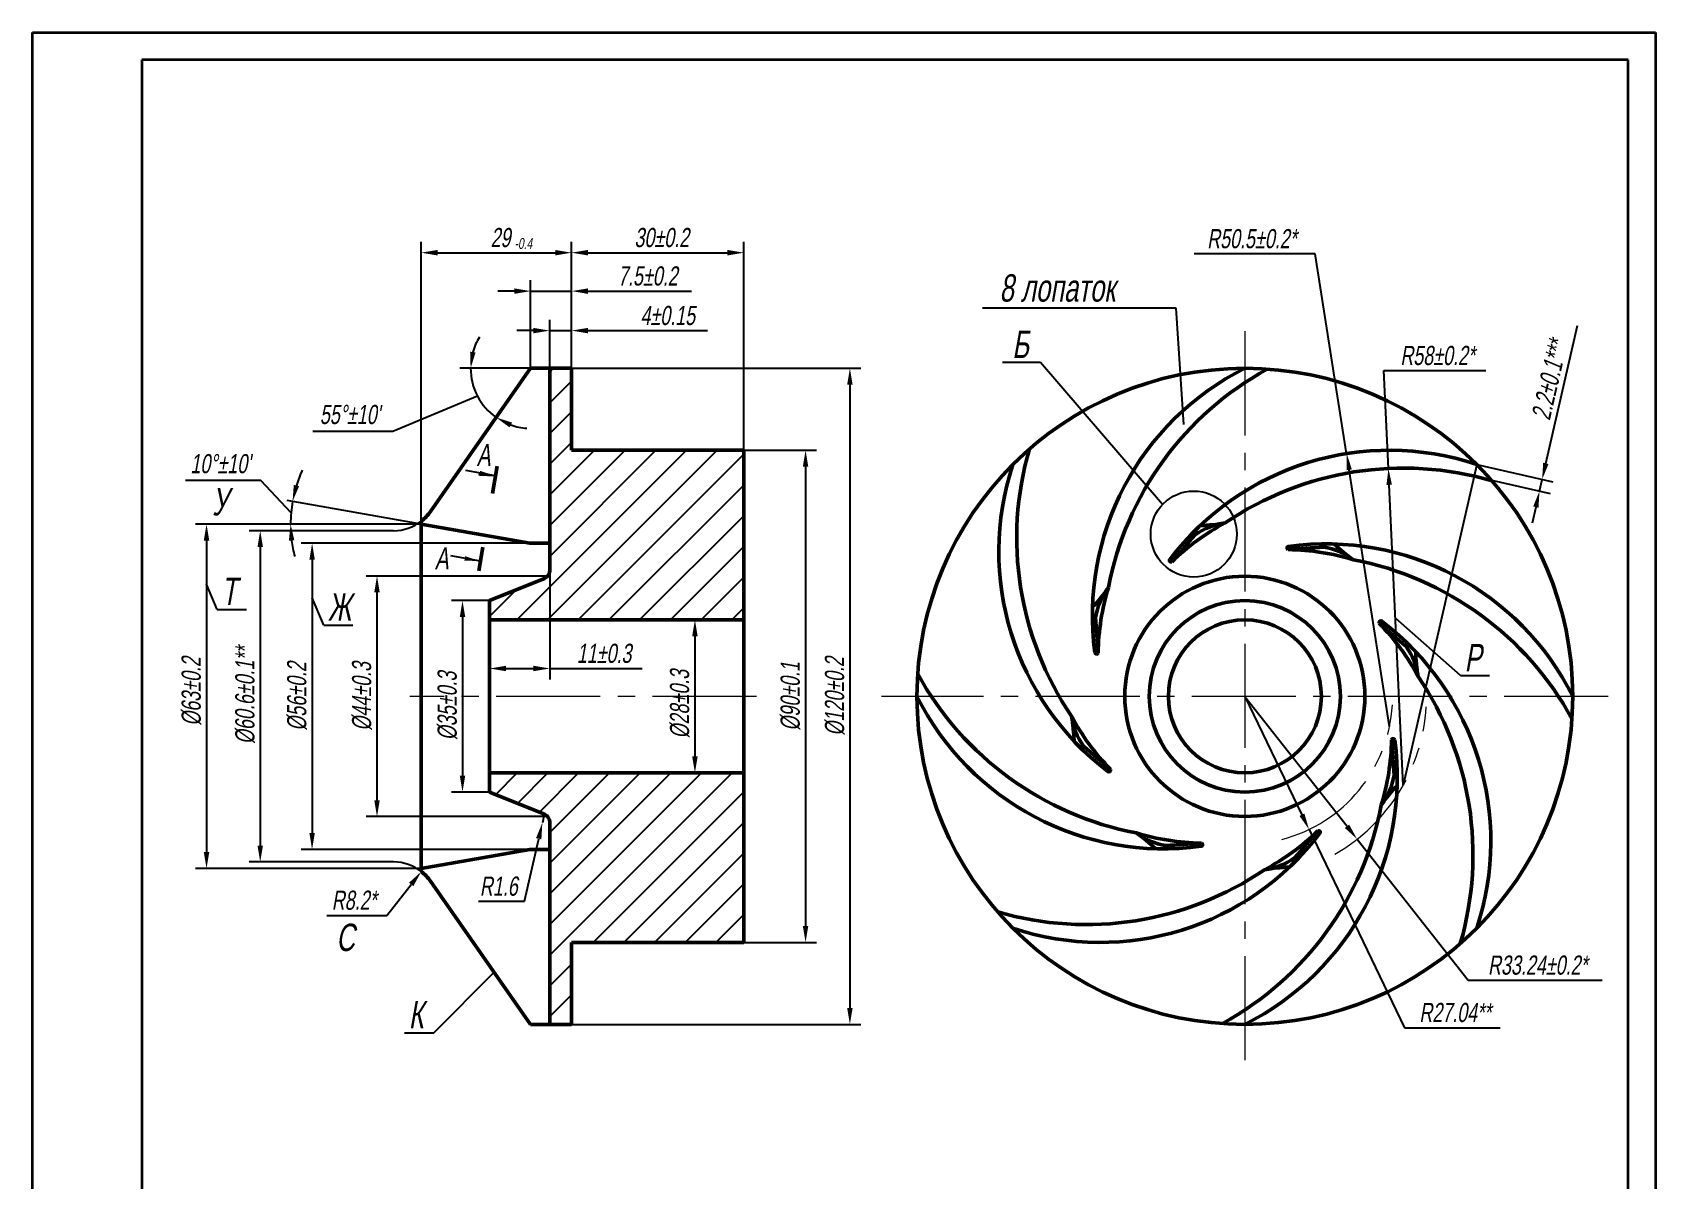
# Model space of a CAD drawing. Header units: millimetres. Extents: x 155 to 2756, y -275 to 1324.
# Drawn here: x 1414.3 to 1711.3, y 940.2 to 1150.2 of the extents above; entities that cross this region are included whole.
import ezdxf

# ---------------------------------------------------------------- set-up
doc = ezdxf.new("R2010")
doc.units = ezdxf.units.MM
doc.header["$PDMODE"] = 35
doc.header["$PDSIZE"] = -30
doc.linetypes.add('CENTER2', pattern=[28.575000000000003, 19.05, -3.175, 3.175, -3.175])
doc.layers.get('0').update_dxf_attribs({"lineweight": 50})
for name, color, linetype, lineweight in [('1', 1, 'CENTER2', 20), ('Layer2', 152, 'Continuous', 25), ('Рамка', 52, 'Continuous', 35)]:
    doc.layers.add(name, color=color, linetype=linetype, lineweight=lineweight)
doc.styles.add('3.5', font='txt.shx', dxfattribs={"width": 0.7, "oblique": 10, "height": 3.5})
doc.styles.add('ST_5', font='w_russin.shx', dxfattribs={"width": 0.7, "oblique": 10, "height": 5})
doc.dimstyles.new('STANDARD(1 1)', dxfattribs={"dimscale": 0, "dimtxt": 3.5, "dimasz": 3, "dimexe": 2, "dimexo": 0, "dimgap": 1, "dimtad": 1, "dimdec": 1, "dimzin": 9, "dimdsep": 46, "dimtxsty": '3.5', "dimcen": 2.5, "dimclrd": 256, "dimclre": 256, "dimclrt": 256, "dimaunit": 1, "dimadec": 0, "dimazin": 0, "dimtfac": 1, "dimtdec": 1, "dimtmove": 0, "dimatfit": 3, "dimfxl": 0, "dimtolj": 1, "dimtzin": 1, "dimarcsym": 0})
doc.dimstyles.new('STANDARD(1 1)$2', dxfattribs={"dimscale": 0, "dimtxt": 3.5, "dimasz": 3, "dimexe": 2, "dimexo": 0, "dimgap": 1, "dimtad": 1, "dimdec": 1, "dimzin": 9, "dimdsep": 46, "dimtxsty": '3.5', "dimcen": 2.5, "dimclrd": 256, "dimclre": 256, "dimclrt": 256, "dimaunit": 1, "dimadec": 0, "dimazin": 0, "dimtfac": 1, "dimtdec": 1, "dimtmove": 0, "dimatfit": 3, "dimfxl": 0, "dimtolj": 1, "dimtzin": 1, "dimarcsym": 0})
doc.dimstyles.new('STANDARD(1 1)$4', dxfattribs={"dimscale": 0, "dimtxt": 3.5, "dimasz": 3, "dimexe": 2, "dimexo": 0, "dimgap": 1, "dimtad": 1, "dimtoh": 1, "dimdec": 1, "dimzin": 9, "dimdsep": 46, "dimtxsty": '3.5', "dimcen": 2.5, "dimclrd": 256, "dimclre": 256, "dimclrt": 256, "dimaunit": 1, "dimadec": 0, "dimazin": 0, "dimtfac": 1, "dimtdec": 1, "dimtofl": 0, "dimtmove": 0, "dimatfit": 2, "dimfxl": 0, "dimtolj": 1, "dimtzin": 1, "dimarcsym": 0})

# ---------------------------------------------------------------- blocks, each defined once
blk = doc.blocks.new('*D102')
at = {"layer": 'Defpoints', "color": 0}
for p in [(1654.801946078672, 1073.141479014382), (1662.648670248061, 1023.254818274163)]:
    blk.add_point(p, dxfattribs=at)
at = {"layer": 'Layer2', "lineweight": -2}
for p, q in [((1649.053866490229, 1109.685709466004), (1626.874885548104, 1109.685709466004)), ((1654.801946078672, 1073.141479014382), (1649.053866490229, 1109.685709466004)), ((1662.648670248061, 1023.254818274163), (1655.268088108537, 1070.177915010012))]:
    blk.add_line(p, q, dxfattribs=at)
at = {"layer": 'Layer2'}
blk.add_solid([(1655.762015442599, 1070.255605348323), (1654.774160774476, 1070.100224671701), (1654.801946078672, 1073.141479014382)], dxfattribs=at)
at = {"layer": 'Layer2', "insert": (1637.464376019167, 1112.435709466004), "char_height": 3.5, "attachment_point": 5, "style": '3.5'}
blk.add_mtext('\\A1;{\\Fw_russin.shx;R50.5±0.2*}', dxfattribs=at)
blk = doc.blocks.new('*D103')
at = {"layer": 'Defpoints', "color": 0}
for p in [(1662.44658755853, 1070.424758354777), (1665.165917528803, 1012.488541318172)]:
    blk.add_point(p, dxfattribs=at)
at = {"layer": 'Layer2', "lineweight": -2}
for p, q in [((1662.44658755853, 1070.424758354777), (1661.606649763652, 1088.319908598872)), ((1661.606649763652, 1088.319908598872), (1680.285630705778, 1088.319908598872)), ((1665.165917528803, 1012.488541318172), (1662.587242556993, 1067.428057473574))]:
    blk.add_line(p, q, dxfattribs=at)
at = {"layer": 'Layer2'}
blk.add_solid([(1663.08669270386, 1067.451499973317), (1662.087792410125, 1067.40461497383), (1662.44658755853, 1070.424758354777)], dxfattribs=at)
at = {"layer": 'Layer2', "insert": (1671.446140234715, 1091.069908598872), "char_height": 3.5, "attachment_point": 5, "style": '3.5'}
blk.add_mtext('\\A1;{\\Fw_russin.shx;R58±0.2*}', dxfattribs=at)
blk = doc.blocks.new('*D104')
at = {"layer": 'Defpoints', "color": 0}
for p in [(1678.598020279025, 1071.170037501354), (1678.10732575238, 1069.026315886955), (1690.086596985714, 1066.284279426662)]:
    blk.add_point(p, dxfattribs=at)
at = {"layer": 'Layer2', "lineweight": -2}
for p, q in [((1691.246674696337, 1071.35236869117), (1697.024728638109, 1096.595240684897)), ((1678.598020279025, 1071.170037501354), (1692.526869945766, 1067.981745585075)), ((1678.10732575238, 1069.026315886955), (1692.03617541912, 1065.838023970677)), ((1690.086596985714, 1066.284279426662), (1690.577291512359, 1068.428001041061)), ((1689.417213801736, 1063.359911776552), (1688.747830617758, 1060.435544126443))]:
    blk.add_line(p, q, dxfattribs=at)
at = {"layer": 'Layer2'}
for points in [[(1690.759280087986, 1071.463932555167), (1691.734069304689, 1071.240804827174), (1690.577291512359, 1068.428001041061)], [(1688.929819193384, 1063.471475640549), (1689.904608410088, 1063.248347912556), (1690.086596985714, 1066.284279426662)]]:
    blk.add_solid(points, dxfattribs=at)
at = {"layer": 'Layer2', "insert": (1691.927326808503, 1086.650746754601), "char_height": 3.5, "attachment_point": 5, "rotation": 77.1071937784888, "style": '3.5'}
blk.add_mtext('\\A1;{\\Fw_russin.shx;2.2±0.1***}', dxfattribs=at)
blk = doc.blocks.new('*D105')
at = {"layer": 'Defpoints', "color": 0}
for p in [(1636.171613407834, 1028.743630630163), (1647.919103948357, 1004.388794026311)]:
    blk.add_point(p, dxfattribs=at)
at = {"layer": 'Layer2', "lineweight": -2}
for p, q in [((1636.171613407834, 1028.743630630163), (1646.615758104364, 1007.090883886206)), ((1647.919103948357, 1004.388794026311), (1665.405362227453, 968.1363738408206)), ((1665.405362227453, 968.1363738408206), (1682.917676502912, 968.1363738408206))]:
    blk.add_line(p, q, dxfattribs=at)
at = {"layer": 'Layer2'}
blk.add_solid([(1647.066106414347, 1007.308108193538), (1646.165409794382, 1006.873659578874), (1647.919103948357, 1004.388794026311)], dxfattribs=at)
at = {"layer": 'Layer2', "insert": (1674.661519365182, 970.8863738408204), "char_height": 3.5, "attachment_point": 5, "style": '3.5'}
blk.add_mtext('\\A1;{\\Fw_russin.shx;R27.04**}', dxfattribs=at)
blk = doc.blocks.new('*D106')
at = {"layer": 'Defpoints', "color": 0}
for p in [(1636.171613407833, 1028.743630630162), (1656.720155062761, 1002.615962616049)]:
    blk.add_point(p, dxfattribs=at)
at = {"layer": 'Layer2', "lineweight": -2}
for p, q in [((1636.171613407833, 1028.743630630162), (1654.865593541557, 1004.974055397106)), ((1656.720155062761, 1002.615962616049), (1677.013714293479, 976.8125072025682)), ((1677.013714293479, 976.8125072025682), (1701.526028568938, 976.8125072025681))]:
    blk.add_line(p, q, dxfattribs=at)
at = {"layer": 'Layer2'}
blk.add_solid([(1655.258609005067, 1005.283148983973), (1654.472578078048, 1004.664961810239), (1656.720155062761, 1002.615962616049)], dxfattribs=at)
at = {"layer": 'Layer2', "insert": (1689.769871431208, 979.5625072025683), "char_height": 3.5, "attachment_point": 5, "style": '3.5'}
blk.add_mtext('\\A1;{\\Fw_russin.shx;R33.24±0.2*}', dxfattribs=at)
blk = doc.blocks.new('*D48')
at = {"layer": 'Defpoints', "color": 0}
for p in [(1461.59845686784, 1061.634400166727), (1485.204706992428, 1060.243630630162), (1485.477047632341, 1060.243630630162), (1485.477047632341, 1060.243630630162), (1505.326534001003, 1056.743630630162)]:
    blk.add_point(p, dxfattribs=at)
at = {"layer": 'Layer2', "lineweight": -2}
for p, q in [((1456.133256409021, 1068.195958667056), (1442.327541598195, 1068.195958667056)), ((1461.649008844507, 1062.328313898156), (1456.133256409021, 1068.195958667056)), ((1485.477047632341, 1060.243630630162), (1460.93656609158, 1064.570779645376)), ((1485.204706992428, 1060.243630630162), (1460.557989607361, 1060.243630630167))]:
    blk.add_line(p, q, dxfattribs=at)
for start, end in [(155.6181457738346, 162.8090728869172), (169.9999999999999, 179.9999999999892), (187.1909271130719, 194.3818542261545)]:
    blk.add_arc((1485.477047632341, 1060.243630630162), 23.91905802497971, start, end, dxfattribs=at)
at = {"layer": 'Layer2'}
for points in [[(1463.112559121659, 1067.195537734801), (1462.140579506544, 1067.430602891304), (1461.921373844592, 1064.397131467709)], [(1461.247108258043, 1057.218179789937), (1462.245139954838, 1057.28089128963), (1461.557989607361, 1060.243630630166)]]:
    blk.add_solid(points, dxfattribs=at)
at = {"layer": 'Layer2', "insert": (1448.730399003608, 1071.279292000389), "char_height": 3.5, "attachment_point": 5, "style": '3.5'}
blk.add_mtext("\\A1;{\\Fw_russin.shx;10°±10'}", dxfattribs=at)
blk = doc.blocks.new('*D49')
at = {"layer": 'Defpoints', "color": 0}
for p in [(1485.477047632341, 996.6924803098217), (1480.412233932989, 990.2436306301627)]:
    blk.add_point(p, dxfattribs=at)
at = {"layer": 'Layer2', "lineweight": -2}
for p, q in [((1479.181612934161, 988.6767240655462), (1483.624067010626, 994.3331450611655)), ((1468.202631992035, 988.6767240655462), (1479.181612934161, 988.6767240655462))]:
    blk.add_line(p, q, dxfattribs=at)
at = {"layer": 'Layer2'}
blk.add_solid([(1483.230844469183, 994.6419751647845), (1484.017289552069, 994.0243149575465), (1485.477047632341, 996.6924803098217)], dxfattribs=at)
at = {"layer": 'Layer2', "insert": (1473.192122463098, 991.4267240655461), "char_height": 3.5, "attachment_point": 5, "style": '3.5'}
blk.add_mtext('\\A1;{\\Fw_russin.shx;R8.2*}', dxfattribs=at)
blk = doc.blocks.new('*D50')
at = {"layer": 'Defpoints', "color": 0}
for p in [(1507.978185637599, 1007.186389320444), (1507.623729750684, 1005.626145421487)]:
    blk.add_point(p, dxfattribs=at)
at = {"layer": 'Layer2', "lineweight": -2}
for p, q in [((1507.978185637599, 1007.186389320444), (1507.623729750684, 1005.626145421487)), ((1504.358162633944, 991.251772308704), (1506.95912496272, 1002.700688110943)), ((1495.945848358485, 991.2517723087042), (1504.358162633944, 991.251772308704))]:
    blk.add_line(p, q, dxfattribs=at)
at = {"layer": 'Layer2'}
blk.add_solid([(1506.471548744296, 1002.811455575603), (1507.446701181144, 1002.589920646282), (1507.623729750684, 1005.626145421487)], dxfattribs=at)
at = {"layer": 'Layer2', "insert": (1499.652005496214, 994.0017723087037), "char_height": 3.5, "attachment_point": 5, "style": '3.5'}
blk.add_mtext('\\A1;{\\Fw_russin.shx;R1.6}', dxfattribs=at)
blk = doc.blocks.new('*D51')
at = {"layer": 'Defpoints', "color": 0}
for p in [(1512.977047632341, 1088.743630630162), (1512.977047632341, 968.7436306301618), (1563.901710428176, 968.7436306301618)]:
    blk.add_point(p, dxfattribs=at)
at = {"layer": 'Layer2', "lineweight": -2}
for p, q in [((1512.977047632341, 1088.743630630162), (1565.901710428176, 1088.743630630162)), ((1563.901710428176, 1085.743630630162), (1563.901710428176, 971.7436306301618)), ((1512.977047632341, 968.7436306301618), (1565.901710428176, 968.7436306301618))]:
    blk.add_line(p, q, dxfattribs=at)
at = {"layer": 'Layer2'}
for points in [[(1563.401710428176, 1085.743630630162), (1564.401710428176, 1085.743630630162), (1563.901710428176, 1088.743630630162)], [(1563.401710428176, 971.7436306301618), (1564.401710428176, 971.7436306301618), (1563.901710428176, 968.7436306301618)]]:
    blk.add_solid(points, dxfattribs=at)
at = {"layer": 'Layer2', "insert": (1561.151710428176, 1028.743630630162), "char_height": 3.5, "attachment_point": 5, "rotation": 90, "style": '3.5'}
blk.add_mtext('\\A1;{\\Fw_russin.shx;%%c120±0.2}', dxfattribs=at)
blk = doc.blocks.new('*D52')
at = {"layer": 'Defpoints', "color": 0}
for p in [(1544.477047632341, 1073.743630630162), (1544.477047632341, 983.7436306301618), (1555.783915065988, 983.7436306301618)]:
    blk.add_point(p, dxfattribs=at)
at = {"layer": 'Layer2', "lineweight": -2}
for p, q in [((1544.477047632341, 1073.743630630162), (1557.783915065988, 1073.743630630162)), ((1555.783915065988, 1070.743630630162), (1555.783915065988, 986.7436306301618)), ((1544.477047632341, 983.7436306301618), (1557.783915065988, 983.7436306301618))]:
    blk.add_line(p, q, dxfattribs=at)
at = {"layer": 'Layer2'}
for points in [[(1555.283915065988, 1070.743630630162), (1556.283915065988, 1070.743630630162), (1555.783915065988, 1073.743630630162)], [(1555.283915065988, 986.7436306301618), (1556.283915065988, 986.7436306301618), (1555.783915065988, 983.7436306301618)]]:
    blk.add_solid(points, dxfattribs=at)
at = {"layer": 'Layer2', "insert": (1553.033915065988, 1028.743630630162), "char_height": 3.5, "attachment_point": 5, "rotation": 90, "style": '3.5'}
blk.add_mtext('\\A1;{\\Fw_russin.shx;%%c90±0.1}', dxfattribs=at)
blk = doc.blocks.new('*D53')
at = {"layer": 'Defpoints', "color": 0}
for p in [(1530.840509501818, 1042.743630630162), (1530.840509501818, 1014.743630630162), (1535.545511385928, 1014.743630630162)]:
    blk.add_point(p, dxfattribs=at)
at = {"layer": 'Layer2', "lineweight": -2}
for p, q in [((1530.840509501818, 1042.743630630162), (1537.545511385928, 1042.743630630162)), ((1535.545511385928, 1039.743630630162), (1535.545511385928, 1017.743630630162)), ((1530.840509501818, 1014.743630630162), (1537.545511385928, 1014.743630630162))]:
    blk.add_line(p, q, dxfattribs=at)
at = {"layer": 'Layer2'}
for points in [[(1535.045511385928, 1039.743630630162), (1536.045511385928, 1039.743630630162), (1535.545511385928, 1042.743630630162)], [(1535.045511385928, 1017.743630630162), (1536.045511385928, 1017.743630630162), (1535.545511385928, 1014.743630630162)]]:
    blk.add_solid(points, dxfattribs=at)
at = {"layer": 'Layer2', "insert": (1532.795511385928, 1027.3320942332), "char_height": 3.5, "attachment_point": 5, "rotation": 90, "style": '3.5'}
blk.add_mtext('\\A1;{\\Fw_russin.shx;%%c28±0.3}', dxfattribs=at)
blk = doc.blocks.new('*D54')
at = {"layer": 'Defpoints', "color": 0}
for p in [(1512.977047632341, 1109.89417122091), (1544.477047632341, 1109.89417122091), (1544.477047632341, 1073.743630630162)]:
    blk.add_point(p, dxfattribs=at)
at = {"layer": 'Layer2', "lineweight": -2}
for p, q in [((1512.977047632341, 1109.89417122091), (1512.977047632341, 1111.89417122091)), ((1544.477047632341, 1073.743630630162), (1544.477047632341, 1111.89417122091)), ((1515.977047632341, 1109.89417122091), (1541.477047632341, 1109.89417122091))]:
    blk.add_line(p, q, dxfattribs=at)
at = {"layer": 'Layer2'}
for points in [[(1515.977047632341, 1110.39417122091), (1515.977047632341, 1109.39417122091), (1512.977047632341, 1109.89417122091)], [(1541.477047632341, 1110.39417122091), (1541.477047632341, 1109.39417122091), (1544.477047632341, 1109.89417122091)]]:
    blk.add_solid(points, dxfattribs=at)
at = {"layer": 'Layer2', "insert": (1529.477047632341, 1112.64417122091), "char_height": 3.5, "attachment_point": 5, "style": '3.5'}
blk.add_mtext('\\A1;{\\Fw_russin.shx;30±0.2}', dxfattribs=at)
blk = doc.blocks.new('*D55')
at = {"layer": 'Defpoints', "color": 0}
for p in [(1512.977047632341, 1109.89417122091), (1512.977047632341, 1104.864139258092), (1485.477047632341, 1060.794780950502)]:
    blk.add_point(p, dxfattribs=at)
at = {"layer": 'Layer2', "lineweight": -2}
for p, q in [((1485.477047632341, 1060.794780950502), (1485.477047632341, 1111.89417122091)), ((1512.977047632341, 1104.864139258092), (1512.977047632341, 1111.89417122091)), ((1488.477047632341, 1109.89417122091), (1509.977047632341, 1109.89417122091))]:
    blk.add_line(p, q, dxfattribs=at)
at = {"layer": 'Layer2'}
for points in [[(1488.477047632341, 1110.39417122091), (1488.477047632341, 1109.39417122091), (1485.477047632341, 1109.89417122091)], [(1509.977047632341, 1110.39417122091), (1509.977047632341, 1109.39417122091), (1512.977047632341, 1109.89417122091)]]:
    blk.add_solid(points, dxfattribs=at)
at = {"layer": 'Layer2', "insert": (1499.984644241611, 1112.64417122091), "char_height": 3.5, "attachment_point": 5, "style": '3.5'}
blk.add_mtext('\\A1;{\\Fw_russin.shx;29}', dxfattribs=at)
blk = doc.blocks.new('*D56')
at = {"layer": 'Defpoints', "color": 0}
for p in [(1505.477047632341, 1102.864139258092), (1512.977047632341, 1097.639829259474), (1505.477047632341, 1088.743630630162)]:
    blk.add_point(p, dxfattribs=at)
at = {"layer": 'Layer2', "lineweight": -2}
for p, q in [((1505.477047632341, 1088.743630630162), (1505.477047632341, 1104.864139258092)), ((1512.977047632341, 1097.639829259474), (1512.977047632341, 1104.864139258092)), ((1502.477047632341, 1102.864139258092), (1499.477047632341, 1102.864139258092)), ((1505.477047632341, 1102.864139258092), (1512.977047632341, 1102.864139258092)), ((1515.977047632341, 1102.864139258092), (1534.893307411015, 1102.864139258092))]:
    blk.add_line(p, q, dxfattribs=at)
at = {"layer": 'Layer2'}
for points in [[(1502.477047632341, 1103.364139258092), (1502.477047632341, 1102.364139258092), (1505.477047632341, 1102.864139258092)], [(1515.977047632341, 1103.364139258092), (1515.977047632341, 1102.364139258092), (1512.977047632341, 1102.864139258092)]]:
    blk.add_solid(points, dxfattribs=at)
at = {"layer": 'Layer2', "insert": (1526.935177521678, 1105.614139258092), "char_height": 3.5, "attachment_point": 5, "style": '3.5'}
blk.add_mtext('\\A1;{\\Fw_russin.shx;7.5±0.2}', dxfattribs=at)
blk = doc.blocks.new('*D57')
at = {"layer": 'Defpoints', "color": 0}
for p in [(1512.977047632341, 1095.639829259474), (1508.977047632341, 1088.743630630162), (1512.977047632341, 1088.743630630162)]:
    blk.add_point(p, dxfattribs=at)
at = {"layer": 'Layer2', "lineweight": -2}
for p, q in [((1508.977047632341, 1088.743630630162), (1508.977047632341, 1097.639829259474)), ((1512.977047632341, 1088.743630630162), (1512.977047632341, 1097.639829259474)), ((1505.977047632341, 1095.639829259474), (1502.977047632341, 1095.639829259474)), ((1508.977047632341, 1095.639829259474), (1512.977047632341, 1095.639829259474)), ((1515.977047632341, 1095.639829259474), (1537.845258664343, 1095.639829259474))]:
    blk.add_line(p, q, dxfattribs=at)
at = {"layer": 'Layer2'}
for points in [[(1505.977047632341, 1096.139829259474), (1505.977047632341, 1095.139829259474), (1508.977047632341, 1095.639829259474)], [(1515.977047632341, 1096.139829259474), (1515.977047632341, 1095.139829259474), (1512.977047632341, 1095.639829259474)]]:
    blk.add_solid(points, dxfattribs=at)
at = {"layer": 'Layer2', "insert": (1530.572877186849, 1098.389829259474), "char_height": 3.5, "attachment_point": 5, "style": '3.5'}
blk.add_mtext('\\A1;{\\Fw_russin.shx;4±0.15}', dxfattribs=at)
blk = doc.blocks.new('*D58')
at = {"layer": 'Defpoints', "color": 0}
for p in [(1505.477047632341, 1088.743630630162), (1505.477047632341, 1088.743630630162), (1544.477047632341, 1088.743630630162), (1496.669052875572, 1082.186321488393), (1487.129280696158, 1062.540303852083)]:
    blk.add_point(p, dxfattribs=at)
at = {"layer": 'Layer2', "lineweight": -2}
for p, q in [((1505.477047632341, 1088.743630630162), (1492.496197263813, 1088.743630630162)), ((1495.736914397947, 1083.673238200353), (1480.251860075024, 1077.195689326272)), ((1480.251860075024, 1077.195689326272), (1465.597436805996, 1077.195689326272))]:
    blk.add_line(p, q, dxfattribs=at)
for start, end in [(148.5950649871028, 164.2975324935514), (180, 235.0000000000005), (250.7024675064491, 266.4049350128977)]:
    blk.add_arc((1505.477047632341, 1088.743630630162), 10.98085036852783, start, end, dxfattribs=at)
at = {"layer": 'Layer2'}
for points in [[(1495.401314635174, 1091.647208172446), (1494.410688547332, 1091.783809614927), (1494.496197263813, 1088.743630630162)], [(1501.620013655355, 1077.93482493489), (1502.076316085715, 1078.82464968845), (1499.178690609856, 1079.748644602751)]]:
    blk.add_solid(points, dxfattribs=at)
at = {"layer": 'Layer2', "insert": (1472.424648440511, 1080.279022659606), "char_height": 3.5, "attachment_point": 5, "style": '3.5'}
blk.add_mtext("\\A1;{\\Fw_russin.shx;55°±10'}", dxfattribs=at)
blk = doc.blocks.new('*D59')
at = {"layer": 'Defpoints', "color": 0}
for p in [(1462.368693650587, 1060.243630630162), (1446.1758639516, 997.2436306301618), (1485.477047632341, 997.2436306301618)]:
    blk.add_point(p, dxfattribs=at)
at = {"layer": 'Layer2', "lineweight": -2}
for p, q in [((1462.368693650587, 1060.243630630162), (1444.1758639516, 1060.243630630162)), ((1446.1758639516, 1057.243630630162), (1446.1758639516, 1000.243630630162)), ((1485.477047632341, 997.2436306301618), (1444.1758639516, 997.2436306301618))]:
    blk.add_line(p, q, dxfattribs=at)
at = {"layer": 'Layer2'}
for points in [[(1445.6758639516, 1057.243630630162), (1446.6758639516, 1057.243630630162), (1446.1758639516, 1060.243630630162)], [(1445.6758639516, 1000.243630630162), (1446.6758639516, 1000.243630630162), (1446.1758639516, 997.2436306301618)]]:
    blk.add_solid(points, dxfattribs=at)
at = {"layer": 'Layer2', "insert": (1443.4258639516, 1029.6474660171), "char_height": 3.5, "attachment_point": 5, "rotation": 90, "style": '3.5'}
blk.add_mtext('\\A1;{\\Fw_russin.shx;%%c63±0.2}', dxfattribs=at)
blk = doc.blocks.new('*D60')
at = {"layer": 'Defpoints', "color": 0}
for p in [(1480.412233932988, 1059.043630630162), (1456.001190293372, 998.443630630162), (1480.412233932987, 998.443630630162)]:
    blk.add_point(p, dxfattribs=at)
at = {"layer": 'Layer2', "lineweight": -2}
for p, q in [((1480.412233932988, 1059.043630630162), (1454.001190293372, 1059.043630630162)), ((1456.001190293372, 1056.043630630162), (1456.001190293372, 1001.443630630162)), ((1480.412233932987, 998.443630630162), (1454.001190293372, 998.443630630162))]:
    blk.add_line(p, q, dxfattribs=at)
at = {"layer": 'Layer2'}
for points in [[(1455.501190293372, 1056.043630630162), (1456.501190293372, 1056.043630630162), (1456.001190293372, 1059.043630630162)], [(1455.501190293372, 1001.443630630162), (1456.501190293372, 1001.443630630162), (1456.001190293372, 998.443630630162)]]:
    blk.add_solid(points, dxfattribs=at)
at = {"layer": 'Layer2', "insert": (1453.251190293372, 1028.927902381557), "char_height": 3.5, "attachment_point": 5, "rotation": 90, "style": '3.5'}
blk.add_mtext('\\A1;{\\Fw_russin.shx;%%c60.6±0.1**}', dxfattribs=at)
blk = doc.blocks.new('*D61')
at = {"layer": 'Defpoints', "color": 0}
for p in [(1505.326534001003, 1056.743630630162), (1465.491790146401, 1000.743630630162), (1505.326534001003, 1000.743630630162)]:
    blk.add_point(p, dxfattribs=at)
at = {"layer": 'Layer2', "lineweight": -2}
for p, q in [((1505.326534001003, 1056.743630630162), (1463.491790146401, 1056.743630630162)), ((1465.491790146401, 1053.743630630162), (1465.491790146401, 1003.743630630162)), ((1505.326534001003, 1000.743630630162), (1463.491790146401, 1000.743630630162))]:
    blk.add_line(p, q, dxfattribs=at)
at = {"layer": 'Layer2'}
for points in [[(1464.991790146401, 1053.743630630162), (1465.991790146401, 1053.743630630162), (1465.491790146401, 1056.743630630162)], [(1464.991790146401, 1003.743630630162), (1465.991790146401, 1003.743630630162), (1465.491790146401, 1000.743630630162)]]:
    blk.add_solid(points, dxfattribs=at)
at = {"layer": 'Layer2', "insert": (1462.741790146401, 1028.743630630162), "char_height": 3.5, "attachment_point": 5, "rotation": 90, "style": '3.5'}
blk.add_mtext('\\A1;{\\Fw_russin.shx;%%c56±0.2}', dxfattribs=at)
blk = doc.blocks.new('*D62')
at = {"layer": 'Defpoints', "color": 0}
for p in [(1508.977047632341, 1050.743630630162), (1477.365708871409, 1006.743630630162), (1508.593752457439, 1006.743630630162)]:
    blk.add_point(p, dxfattribs=at)
at = {"layer": 'Layer2', "lineweight": -2}
for p, q in [((1508.977047632341, 1050.743630630162), (1475.365708871409, 1050.743630630162)), ((1477.365708871409, 1047.743630630162), (1477.365708871409, 1009.743630630162)), ((1508.593752457439, 1006.743630630162), (1475.365708871409, 1006.743630630162))]:
    blk.add_line(p, q, dxfattribs=at)
at = {"layer": 'Layer2'}
for points in [[(1476.865708871409, 1047.743630630162), (1477.865708871409, 1047.743630630162), (1477.365708871409, 1050.743630630162)], [(1476.865708871409, 1009.743630630162), (1477.865708871409, 1009.743630630162), (1477.365708871409, 1006.743630630162)]]:
    blk.add_solid(points, dxfattribs=at)
at = {"layer": 'Layer2', "insert": (1474.615708871409, 1028.743630630162), "char_height": 3.5, "attachment_point": 5, "rotation": 90, "style": '3.5'}
blk.add_mtext('\\A1;{\\Fw_russin.shx;%%c44±0.3}', dxfattribs=at)
blk = doc.blocks.new('*D63')
at = {"layer": 'Defpoints', "color": 0}
for p in [(1508.977047632341, 1053.114956472157), (1497.977047632341, 1046.243630630162), (1508.977047632341, 1033.839149773442)]:
    blk.add_point(p, dxfattribs=at)
at = {"layer": 'Layer2', "lineweight": -2}
for p, q in [((1508.977047632341, 1053.114956472157), (1508.977047632341, 1031.839149773442)), ((1497.977047632341, 1046.243630630162), (1497.977047632341, 1031.839149773442)), ((1500.977047632341, 1033.839149773442), (1505.977047632341, 1033.839149773442)), ((1508.977047632341, 1033.839149773442), (1525.877932286146, 1033.839149773442))]:
    blk.add_line(p, q, dxfattribs=at)
at = {"layer": 'Layer2'}
for points in [[(1500.977047632341, 1034.339149773442), (1500.977047632341, 1033.339149773442), (1497.977047632341, 1033.839149773442)], [(1505.977047632341, 1034.339149773442), (1505.977047632341, 1033.339149773442), (1508.977047632341, 1033.839149773442)]]:
    blk.add_solid(points, dxfattribs=at)
at = {"layer": 'Layer2', "insert": (1518.927489959244, 1036.589149773442), "char_height": 3.5, "attachment_point": 5, "style": '3.5'}
blk.add_mtext('\\A1;{\\Fw_russin.shx;11±0.3}', dxfattribs=at)
blk = doc.blocks.new('*D64')
at = {"layer": 'Defpoints', "color": 0}
for p in [(1497.977047632341, 1046.243630630162), (1493.014800203865, 1011.243630630162), (1497.977047632341, 1011.243630630162)]:
    blk.add_point(p, dxfattribs=at)
at = {"layer": 'Layer2', "lineweight": -2}
for p, q in [((1497.977047632341, 1046.243630630162), (1491.014800203865, 1046.243630630162)), ((1493.014800203865, 1043.243630630162), (1493.014800203865, 1014.243630630162)), ((1497.977047632341, 1011.243630630162), (1491.014800203865, 1011.243630630162))]:
    blk.add_line(p, q, dxfattribs=at)
at = {"layer": 'Layer2'}
for points in [[(1492.514800203865, 1043.243630630162), (1493.514800203865, 1043.243630630162), (1493.014800203865, 1046.243630630162)], [(1492.514800203865, 1014.243630630162), (1493.514800203865, 1014.243630630162), (1493.014800203865, 1011.243630630162)]]:
    blk.add_solid(points, dxfattribs=at)
at = {"layer": 'Layer2', "insert": (1490.264800203865, 1027.009455782133), "char_height": 3.5, "attachment_point": 5, "rotation": 90, "style": '3.5'}
blk.add_mtext('\\A1;{\\Fw_russin.shx;%%c35±0.3}', dxfattribs=at)

msp = doc.modelspace()

# ---------------------------------------------------------------- hatches: boundary and pattern name
at = {"layer": 'Layer2'}
h = msp.add_hatch(dxfattribs=at)
h.set_pattern_fill('ANSI31', color=256, scale=1.25, style=0)
h.set_pattern_definition([(45, (0, 0), (-2.80633003783411, 2.806330037834111), [])])
h.paths.add_polyline_path([(1544.477047632341, 1073.743630630162), (1512.977047632341, 1073.743630630162), (1512.977047632341, 1088.743630630162), (1508.977047632341, 1088.743630630162), (1508.977047632341, 1051.782682779278, -0.3145188552753566), (1507.928545013935, 1050.280733832711), (1497.977047632341, 1046.243630630162), (1497.977047632341, 1042.743630630162), (1544.47704763234, 1042.743630630162)])
h.paths.add_polyline_path([(1544.477047632341, 1014.743630630162), (1497.977047632341, 1014.743630630162), (1497.977047632341, 1011.243630630162), (1507.928545013937, 1007.206527427612, -0.3145188552750487), (1508.977047632341, 1005.704578481046), (1508.977047632341, 968.743630630162), (1512.977047632341, 968.7436306301622), (1512.977047632341, 983.7436306301618), (1544.477047632341, 983.7436306301618)])
h = msp.add_hatch(color=256, dxfattribs=at)
h.paths.add_polyline_path([(1499.062986808415, 1069.078168795138), (1496.178636816021, 1069.586757520603), (1496.110498846887, 1069.200327895028)])
h.paths.add_polyline_path([(1499.062986808415, 1069.078168795138), (1496.246774785155, 1069.973187146178), (1496.178636816021, 1069.586757520603)])
h = msp.add_hatch(color=256, dxfattribs=at)
h.paths.add_polyline_path([(1496.310618978956, 1053.468715163028), (1493.426268986562, 1053.977303888493), (1493.494406955696, 1054.363733514068)])
h.paths.add_polyline_path([(1496.310618978956, 1053.468715163028), (1493.358131017428, 1053.590874262918), (1493.426268986562, 1053.977303888493)])

# ---------------------------------------------------------------- linework, layer by layer
for p, q in [((1505.477047632341, 1088.743630630162), (1487.129280696158, 1062.540303852083)), ((1505.477047632341, 1088.743630630162), (1512.977047632341, 1088.743630630162)), ((1508.977047632341, 1088.743630630162), (1508.977047632341, 1051.782682779278)), ((1512.977047632341, 1073.743630630162), (1512.977047632341, 1088.743630630162)), ((1512.977047632341, 1073.743630630162), (1544.477047632341, 1073.743630630162)), ((1544.477047632341, 1073.743630630162), (1544.477047632341, 1028.743630630162)), ((1499.37732438506, 1070.860865778785), (1498.496175840987, 1065.863624060403)), ((1485.477047632341, 1028.743630630162), (1485.477047632341, 1060.794780950502)), ((1485.477047632341, 1060.243630630162), (1505.326534001003, 1056.743630630162)), ((1495.996281402312, 1051.686018179381), (1496.764610514858, 1056.043429106849)), ((1508.977047632341, 1056.743630630162), (1505.326534001003, 1056.743630630162)), ((1508.02782626126, 1050.321010047049), (1497.977047632341, 1046.243630630162)), ((1497.977047632341, 1028.743630630162), (1497.977047632341, 1046.243630630162)), ((1497.977047632341, 1042.743630630162), (1544.477047632341, 1042.743630630162)), ((1485.477047632341, 1028.743630630162), (1485.477047632341, 996.6924803098218)), ((1497.977047632341, 1028.743630630162), (1497.977047632341, 1011.243630630162)), ((1544.477047632341, 983.7436306301619), (1544.477047632341, 1028.743630630162)), ((1497.977047632341, 1014.743630630162), (1544.477047632341, 1014.743630630162)), ((1508.027826261262, 1007.166251213274), (1497.977047632341, 1011.243630630162)), ((1508.977047632341, 968.7436306301618), (1508.977047632341, 1005.704578481046)), ((1485.477047632341, 997.2436306301618), (1505.326534001003, 1000.743630630162)), ((1508.977047632341, 1000.743630630162), (1505.326534001003, 1000.743630630162)), ((1505.477047632341, 968.7436306301618), (1487.129280696158, 994.9469574082405)), ((1512.977047632341, 983.7436306301618), (1512.977047632341, 968.7436306301618)), ((1512.977047632341, 983.7436306301618), (1544.477047632341, 983.7436306301618)), ((1505.477047632341, 968.743630630162), (1512.977047632341, 968.7436306301621))]:
    msp.add_line(p, q)
for radius in [60, 21.9624576106678, 17.49999999999989, 14]:
    msp.add_circle((1636.171613407833, 1028.743630630162), radius)
for centre, radius, start, end in [((1658.774896283006, 1043.584560630162), 50.5, 116.5891502878576, 187.7861917299641), ((1668.167766348856, 1037.751615808582), 58, 118.7469002602463, 169.1920295130252), ((1652.426702719823, 1057.73793475113), 58, 163.7469002602404, 214.1920295130244), ((1662.648670248061, 1023.254818274164), 50.5, 71.58915028785424, 142.7861917299716), ((1641.660425763831, 1055.22068747039), 50.5, 161.5891502878542, 232.7861917299755), ((1665.165917528801, 1012.488541318171), 58, 73.74690026024223, 124.192029513019), ((1480.412233932988, 1067.243630630162), 8.2, 308.1454710113675, 325.0000000000026), ((1652.951352829366, 1022.250206594746), 43.30823070084816, 118.0713680813153, 134.0986959062225), ((1634.065420190763, 1048.765322292063), 11.79339771682919, 97.27620391124704, 126.321669536828), ((1627.534495330181, 1087.604617260665), 27.60436016805717, 271.0253391040298, 280.5142804657018), ((2385.307383534966, 395.8328892474544), 1006.840684342275, 138.8575246540605, 139.2279337729249), ((1626.826236626967, 1058.42735988432), 0.3, 327.7586438864704, 127.2138082700375), ((1644.211608123749, 1055.877529814909), 0.3, 97.78619172996403, 253.4950157293271), ((1718.355119376616, 51.48917042634207), 1006.840684342275, 93.85752465406259, 94.22793377292655), ((1643.44513677078, 1012.28701893009), 43.30823070084816, 73.07136808132343, 89.09869590621801), ((1651.012543407833, 1006.140347754989), 50.5, 26.58915028785178, 97.78619172997051), ((1650.55300035986, 1056.341376171176), 0.3, 282.7586438864722, 82.21380827003595), ((1648.83978384651, 1044.390408081397), 11.79339771682919, 52.27620391125006, 81.32166953682302), ((1671.685251438976, 1076.471998186538), 27.60436016805717, 226.0253391040295, 235.5142804657077), ((1507.377047632341, 1051.782682779278), 1.6, 293.9999999999976, 0), ((1622.670184078594, 1053.615329528057), 0.3, 142.7861917299612, 298.495015729326), ((1645.179598586253, 996.7474776891386), 58, 28.74690026024058, 79.19202951301887), ((1588.443245851457, 1064.257268661305), 27.60436016805717, 316.0253391040342, 325.514280465704), ((1620.524835956598, 1041.411801068839), 11.79339771682919, 142.2762039112461, 171.321669536823), ((1652.628225107905, 1036.017153993109), 43.30823070084816, 163.0713680813215, 179.0986959062179), ((1608.573867866819, 1043.125017582189), 0.3, 12.75864388646579, 172.2138082700359), ((2613.426073611653, 1110.927136598946), 1006.840684342275, 183.8575246540565, 184.2279337729265), ((1661.043312305728, 1042.245059959401), 0.3, 52.78619172996248, 208.4950157293229), ((1630.682801051835, 1002.266573789934), 50.5, 341.5891502878542, 52.78619172997553), ((1629.678189372417, 1011.963891208628), 43.30823070084816, 28.07136808132408, 44.09869590621779), ((1003.260872025124, 279.60786050303), 1006.840684342275, 48.85752465406477, 49.22793377293412), ((1609.037714223085, 1036.783625346078), 0.3, 187.7861917299641, 343.495015729319), ((1665.855342661991, 1038.089007411027), 0.3, 237.7586438864705, 37.21380827003878), ((1656.193305069733, 1030.849823847232), 11.79339771682919, 7.276203911254322, 36.3216695368228), ((1695.032600038336, 1037.380748707813), 27.60436016805717, 181.0253391040232, 190.5142804657018), ((1627.163628229413, 1060.739783571185), 58, 208.7469002602406, 259.1920295130188), ((1619.916524095842, 999.7493265091935), 58, 343.7469002602404, 34.19202951302439), ((1621.330683407833, 1051.346913505335), 50.5, 206.5891502878518, 277.7861917299705), ((1642.665037443248, 1045.523370051695), 43.30823070084816, 208.071368081324, 224.0986959062178), ((1577.31062677733, 1020.10651255251), 27.60436016805717, 1.025339104023276, 10.51428046570178), ((1616.149921745932, 1026.637437413092), 11.79339771682919, 187.2762039112543, 216.3216695368228), ((1606.487884153675, 1019.398253849296), 0.3, 57.75864388647045, 217.2138082700388), ((2269.082354790541, 1777.879400757294), 1006.840684342275, 228.8575246540647, 229.2279337729341), ((1613.56833053266, 1013.902700630162), 50.5, 296.5891502878576, 7.786191729976958), ((1619.715001707762, 1021.470107267214), 43.30823070084816, 343.0713680813216, 359.0986959062179), ((1663.305512592581, 1020.703635914246), 0.3, 7.786191729964052, 163.495015729319), ((658.9171532040132, 946.5601246613778), 1006.840684342275, 3.857524654056528, 4.227933772926548), ((1611.299914509937, 1015.242201300923), 0.3, 232.7861917299625, 28.49501572932287), ((1651.818390859069, 1016.075460191485), 11.79339771682919, 322.2762039112461, 351.321669536823), ((1663.769358948847, 1014.362243678135), 0.3, 192.7586438864658, 352.2138082700359), ((1683.899980964209, 993.2299925990187), 27.60436016805717, 136.0253391040342, 145.5142804657041), ((1507.377047632341, 1005.704578481046), 1.6, 0, 66.00000000000237), ((1604.175460466809, 1019.735645451741), 58, 298.7469002602406, 349.1920295130253), ((1619.3918739863, 1035.237054665577), 43.30823070084816, 298.0713680813153, 314.0986959062225), ((887.0358432807006, 1661.654372012869), 1006.840684342275, 318.8575246540605, 319.227933772925), ((1649.673042737072, 1003.871931732266), 0.3, 322.7861917299612, 118.495015729326), ((1609.694556567606, 1034.23244298616), 50.5, 251.5891502878543, 322.7861917299716), ((1628.898090044886, 1045.200242330233), 43.30823070084816, 253.0713680813234, 269.098695906218), ((1600.65797537669, 981.015263073786), 27.60436016805717, 46.02533910402951, 55.51428046570773), ((1623.503442969156, 1013.096853178926), 11.79339771682919, 232.2762039112501, 261.321669536823), ((1621.790226455806, 1001.145885089148), 0.3, 102.7586438864722, 262.213808270036), ((1553.988107439049, 2005.998090833981), 1006.840684342275, 273.8575246540626, 274.2279337729265), ((1628.131618691917, 1001.609731445414), 0.3, 277.7861917299641, 73.49501572932714), ((1638.277806624903, 1008.721938968261), 11.79339771682919, 277.2762039112471, 306.321669536828), ((1645.516990188698, 999.0599013760041), 0.3, 147.7586438864705, 307.2138082700375), ((1480.412233932988, 990.243630630162), 8.2, 34.99999999999736, 51.8545289886325), ((1607.177309286865, 1044.998719942153), 58, 253.7469002602423, 304.192029513019), ((1644.808731485484, 969.8826439996587), 27.60436016805717, 91.02533910402978, 100.5142804657018)]:
    msp.add_arc(centre, radius, start, end)
at = {"layer": '1'}
for p, q in [((1636.171613407833, 1095.514934398665), (1636.171613407833, 961.9723268616583)), ((1546.806878633618, 1028.743630630162), (1483.354494772844, 1028.743630630162)), ((1702.656979697013, 1028.743630630162), (1569.686247118653, 1028.743630630162))]:
    msp.add_line(p, q, dxfattribs=at)
for centre, radius, start in [((1636.171613407832, 1028.743630630162), 27.0400000000013, 284.5034756179805), ((1636.171613407833, 1028.743630630162), 33.24000000000027, 299.7209031869669)]:
    msp.add_arc(centre, radius, start, 356.7041543156298, dxfattribs=at)
at = {"layer": 'Layer2'}
for p, q in [((1623.634268653208, 1099.74313333596), (1588.168034313895, 1099.74313333596)), ((1624.996633160769, 1078.474393039043), (1623.634268653208, 1099.74313333596)), ((1598.776696534064, 1089.817876384135), (1591.795833233664, 1089.817876384135)), ((1621.127771933173, 1063.857910119904), (1598.776696534064, 1089.817876384135)), ((1499.062986808415, 1069.078168795138), (1493.642093085726, 1070.034018618001)), ((1496.110498846887, 1069.200327895028), (1496.178636816021, 1069.586757520603)), ((1499.062986808415, 1069.078168795138), (1496.110498846887, 1069.200327895028)), ((1678.598020279026, 1071.170037501354), (1665.165917528802, 1012.488541318171)), ((1485.477047632341, 1060.243630630162), (1485.204706992428, 1060.243630630162)), ((1496.310618978956, 1053.468715163028), (1490.889725256267, 1054.424564985891)), ((1448.143391227117, 1044.644515607954), (1446.1758639516, 1049.23556647353)), ((1467.627538811062, 1041.77526344525), (1465.491790146401, 1046.758844042864)), ((1448.143391227117, 1044.644515607954), (1453.479255534763, 1044.644515607954)), ((1675.621343443007, 1032.527268456165), (1663.731287384112, 1043.053807151567)), ((1467.627538811062, 1041.77526344525), (1472.963403118708, 1041.77526344525)), ((1675.621343443007, 1032.527268456165), (1680.957207750653, 1032.527268456165)), ((1487.758792028984, 967.2224773808077), (1498.79856885149, 978.2622542033128)), ((1482.422927721338, 967.2224773808077), (1487.758792028984, 967.2224773808077))]:
    msp.add_line(p, q, dxfattribs=at)
for centre, radius in [((1626.826236626967, 1058.42735988432), 7.871681886841335), ((1626.644799308717, 1058.666275140313), 8.038873388460929e-14)]:
    msp.add_circle(centre, radius, dxfattribs=at)
for centre, start, end in [((1480.412233932987, 1067.243630630163), 270, 308.1454710113624), ((1480.412233932987, 990.2436306301609), 51.85452898863763, 89.99999999999349)]:
    msp.add_arc(centre, 8.200000000001182, start, end, dxfattribs=at)
at = {"layer": 'Рамка'}
for p, q in [((1414.322652370784, 730.176559495892), (1414.322652370784, 1150.176559495892)), ((1414.322652370784, 1150.176559495892), (1711.322652370784, 1150.176559495892)), ((1711.322652370784, 1150.176559495892), (1711.322652370784, 730.1765594958918)), ((1434.322652370784, 1145.176559495892), (1434.322652370784, 735.176559495892)), ((1706.322652370784, 1145.176559495892), (1434.322652370784, 1145.176559495892)), ((1706.322652370785, 735.1765594958918), (1706.322652370785, 1145.176559495892))]:
    msp.add_line(p, q, dxfattribs=at)

# ---------------------------------------------------------------- texts
at = {"layer": 'Layer2', "style": 'ST_5', "oblique": 10, "width": 0.7}
for s, height, p in [('-0.4', 2, (1502.551277538156, 1110.576723865067)), ('8 лопаток', 5, (1591.295600724072, 1100.94571208394)), ('Б', 5, (1593.602954150425, 1090.618055981839)), ('A', 4, (1495.630082636214, 1070.901175266899)), ('У', 5, (1447.186986840783, 1061.825805588605)), ('A', 4, (1487.954598720168, 1051.978106126751)), ('Т', 5, (1448.892659400459, 1045.444695205657)), ('Ж', 5, (1468.376806984404, 1042.575443042953)), ('Р', 5, (1676.370611616349, 1033.327448053869)), ('С', 5, (1469.905660544637, 982.1622516701761)), ('К', 5, (1483.17219589468, 968.0226569785111))]:
    msp.add_text(s, height=height, dxfattribs=at).set_placement(p)

# ---------------------------------------------------------------- dimensions: what is measured, and where the dimension line sits
at = {"layer": 'Layer2'}
for base, p1, p2, text, picture, middle in [((1512.977047632341, 1109.89417122091), (1485.477047632341, 1060.794780950502), (1512.977047632341, 1104.864139258092), '{\\Fw_russin.shx;29}', '*D55', (1499.984644241611, 1109.89417122091)), ((1544.477047632341, 1109.89417122091), (1512.977047632341, 1109.89417122091), (1544.477047632341, 1073.743630630162), '{\\Fw_russin.shx;30±0.2}', '*D54', (1529.477047632341, 1109.89417122091)), ((1505.477047632341, 1102.864139258092), (1512.977047632341, 1097.639829259474), (1505.477047632341, 1088.743630630162), '{\\Fw_russin.shx;7.5±0.2}', '*D56', (1526.935177521678, 1102.864139258092)), ((1512.977047632341, 1095.639829259474), (1508.977047632341, 1088.743630630162), (1512.977047632341, 1088.743630630162), '{\\Fw_russin.shx;4±0.15}', '*D57', (1530.572877186849, 1095.639829259474)), ((1508.977047632341, 1033.839149773442), (1497.977047632341, 1046.243630630162), (1508.977047632341, 1053.114956472157), '{\\Fw_russin.shx;11±0.3}', '*D63', (1518.927489959244, 1033.839149773442))]:
    dim = msp.add_linear_dim(base=base, p1=p1, p2=p2, text=text, dimstyle='STANDARD(1 1)', override={"dimscale": 1}, dxfattribs=at)
    dim.commit()
    dim.dimension.update_dxf_attribs({"geometry": picture, "text_midpoint": middle, "dimtype": 160})
for center, mpoint, text, override, picture, middle in [((1662.648670248061, 1023.254818274163), (1654.801946078672, 1073.141479014382), '{\\Fw_russin.shx;R50.5±0.2*}', {"dimscale": 1}, '*D102', (1637.464376019167, 1109.685709466004)), ((1665.165917528803, 1012.488541318172), (1662.44658755853, 1070.424758354777), '{\\Fw_russin.shx;R58±0.2*}', {"dimscale": 1}, '*D103', (1671.446140234715, 1088.319908598872)), ((1636.171613407834, 1028.743630630163), (1647.919103948357, 1004.388794026311), '{\\Fw_russin.shx;R27.04**}', {"dimscale": 1}, '*D105', (1674.661519365182, 968.1363738408204)), ((1636.171613407833, 1028.743630630162), (1656.720155062761, 1002.615962616049), '{\\Fw_russin.shx;R33.24±0.2*}', {"dimscale": 1}, '*D106', (1689.769871431208, 976.8125072025683)), ((1507.978185637599, 1007.186389320444), (1507.623729750684, 1005.626145421487), '{\\Fw_russin.shx;R1.6}', {"dimscale": 1, "dimcen": 0, "dimtofl": 1, "dimtmove": 1}, '*D50', (1504.358162633944, 991.2517723087037)), ((1480.412233932989, 990.2436306301627), (1485.477047632341, 996.6924803098217), '{\\Fw_russin.shx;R8.2*}', {"dimscale": 1, "dimtmove": 1}, '*D49', (1479.181612934161, 988.6767240655462))]:
    dim = msp.add_radius_dim(center=center, mpoint=mpoint, text=text, dimstyle='STANDARD(1 1)$4', override=override, dxfattribs=at)
    dim.commit()
    dim.dimension.update_dxf_attribs({"geometry": picture, "text_midpoint": middle, "dimtype": 164})
for base, p1, p2, angle, text, picture, middle, dimtype in [((1690.086596985714, 1066.284279426662), (1678.598020279026, 1071.170037501354), (1678.10732575238, 1069.026315886955), 257.10719377847727, '{\\Fw_russin.shx;2.2±0.1***}', '*D104', (1694.607997154437, 1086.037145502621), 161), ((1563.901710428176, 968.7436306301618), (1512.977047632341, 1088.743630630162), (1512.977047632341, 968.7436306301618), 90, '{\\Fw_russin.shx;%%c120±0.2}', '*D51', (1563.901710428176, 1028.743630630162), 160), ((1555.783915065988, 983.7436306301618), (1544.477047632341, 1073.743630630162), (1544.477047632341, 983.7436306301618), 90, '{\\Fw_russin.shx;%%c90±0.1}', '*D52', (1555.783915065988, 1028.743630630162), 160), ((1446.1758639516, 997.2436306301618), (1462.368693650587, 1060.243630630162), (1485.477047632341, 997.2436306301618), 90, '{\\Fw_russin.shx;%%c63±0.2}', '*D59', (1446.1758639516, 1029.6474660171), 160), ((1456.001190293372, 998.443630630162), (1480.412233932988, 1059.043630630162), (1480.412233932987, 998.443630630162), 90, '{\\Fw_russin.shx;%%c60.6±0.1**}', '*D60', (1456.001190293372, 1028.927902381557), 160), ((1465.491790146401, 1000.743630630162), (1505.326534001003, 1056.743630630162), (1505.326534001003, 1000.743630630162), 90, '{\\Fw_russin.shx;%%c56±0.2}', '*D61', (1465.491790146401, 1028.743630630162), 160), ((1477.365708871409, 1006.743630630162), (1508.977047632341, 1050.743630630162), (1508.593752457439, 1006.743630630162), 90, '{\\Fw_russin.shx;%%c44±0.3}', '*D62', (1477.365708871409, 1028.743630630162), 160), ((1493.014800203865, 1011.243630630162), (1497.977047632341, 1046.243630630162), (1497.977047632341, 1011.243630630162), 90, '{\\Fw_russin.shx;%%c35±0.3}', '*D64', (1493.014800203865, 1027.009455782133), 160), ((1535.545511385928, 1014.743630630162), (1530.840509501818, 1042.743630630162), (1530.840509501818, 1014.743630630162), 90, '{\\Fw_russin.shx;%%c28±0.3}', '*D53', (1535.545511385928, 1027.3320942332), 160)]:
    dim = msp.add_linear_dim(base=base, p1=p1, p2=p2, angle=angle, text=text, dimstyle='STANDARD(1 1)', override={"dimscale": 1}, dxfattribs=at)
    dim.commit()
    dim.dimension.update_dxf_attribs({"geometry": picture, "text_midpoint": middle, "dimtype": dimtype})
for base, line1, line2, override, picture, middle in [((1496.669052875572, 1082.186321488393), ((1505.477047632341, 1088.743630630162), (1544.477047632341, 1088.743630630162)), ((1505.477047632341, 1088.743630630162), (1487.129280696158, 1062.540303852083)), {"dimscale": 1, "dimtad": 3, "dimtmove": 1}, '*D58', (1472.424648440511, 1080.279022659606)), ((1461.59845686784, 1061.634400166727), ((1485.477047632341, 1060.243630630162), (1505.326534001003, 1056.743630630162)), ((1485.477047632341, 1060.243630630162), (1485.204706992428, 1060.243630630162)), {"dimscale": 1, "dimexe": 1, "dimtmove": 1}, '*D48', (1448.730399003608, 1071.279292000389))]:
    dim = msp.add_angular_dim_2l(base=base, line1=line1, line2=line2, text="{\\Fw_russin.shx;<>±10'}", dimstyle='STANDARD(1 1)$2', override=override, dxfattribs=at)
    dim.commit()
    dim.dimension.update_dxf_attribs({"geometry": picture, "text_midpoint": middle, "dimtype": 162})

doc.saveas('drawing.dxf')
